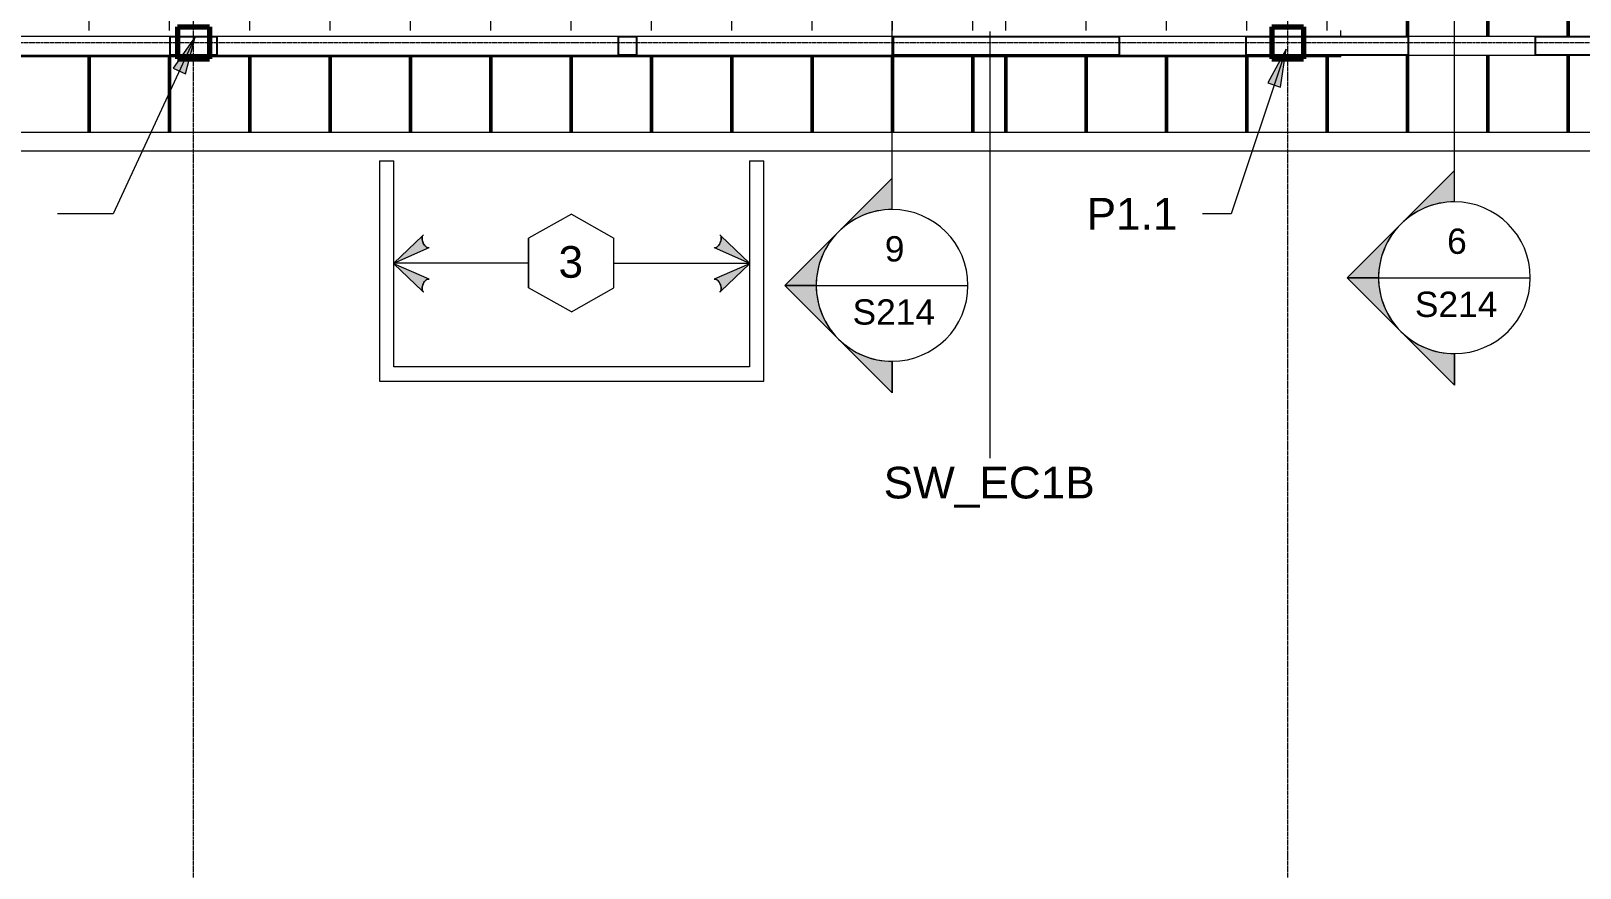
# Model space of a CAD drawing. Header units: inches. Extents: x -4036 to -1914, y 2 to 12338.
# Drawn here: x -3202.9 to -2740, y 11035.9 to 11286 of the extents above; entities that cross this region are included whole.
import ezdxf

# ---------------------------------------------------------------- set-up
doc = ezdxf.new("R2010")
doc.units = ezdxf.units.IN
doc.header["$MEASUREMENT"] = 0
doc.linetypes.add('Línea de rejilla', pattern=[0.875, 0.5, -0.125, 0.125, -0.125])
for name, color, linetype, lineweight in [('A-ANNO-NOTE', 131, 'Continuous', 9), ('A-DETL-GENF', 92, 'Continuous', 9), ('A-WALL', 113, 'Continuous', 9), ('A-WALL-IDEN', 211, 'Continuous', 9), ('G-ANNO-SYMB', 111, 'Continuous', 9), ('G-ANNO-TEXT', 231, 'Continuous', 9), ('I-WALL', 2, 'Continuous', 9), ('S-BEAM', 12, 'Continuous', 9), ('S-BEAM-ANLY', 10, 'Continuous', 50), ('S-COLS', 52, 'Continuous', 9), ('S-COLS-SYMB', 171, 'Continuous', 70), ('S-GRID', 1, 'Continuous', 9)]:
    doc.layers.add(name, color=color, linetype=linetype, lineweight=lineweight)
doc.styles.add('Arial', font='arial.ttf', dxfattribs={"height": 9.448819})
doc.styles.add('Arial_2', font='arial.ttf', dxfattribs={"height": 7.559055})

# ---------------------------------------------------------------- blocks, each defined once
blk = doc.blocks.new('TRUSS - 22_-1469617-FRAMING PLAN - 2ND FLOOR')
at = {"layer": 'S-BEAM'}
for p, q in [((155.15, 0), (-183.8, 0)), ((183.8, 0), (160.65, 0))]:
    blk.add_line(p, q, dxfattribs=at)
blk = doc.blocks.new('TRUSS - 22_-V51-FRAMING PLAN - 2ND FLOOR')
at = {"layer": 'S-BEAM'}
for p, q in [((164.15, 0), (-192.8, 0)), ((192.8, 0), (169.65, 0))]:
    blk.add_line(p, q, dxfattribs=at)
blk = doc.blocks.new('TRUSS - 22_-V55-FRAMING PLAN - 2ND FLOOR')
at = {"layer": 'S-BEAM'}
for p, q in [((162.3125, 0), (-192.8, 0)), ((192.8, 0), (170.1875, 0))]:
    blk.add_line(p, q, dxfattribs=at)
blk = doc.blocks.new('Madera-Pilar - 235 x 235-1148042-FRAMING PLAN - 2ND FLOOR')
at = {"layer": 'S-COLS-SYMB'}
for p, q in [((-4.75, 4.75), (-4.75, -4.75)), ((-4.75, 4.75), (4.75, 4.75)), ((4.75, 4.75), (4.75, -4.75)), ((-4.75, -4.75), (4.75, -4.75))]:
    blk.add_line(p, q, dxfattribs=at)
blk = doc.blocks.new('TRUSS - 22_-V83-FRAMING PLAN - 2ND FLOOR')
at = {"layer": 'S-BEAM'}
for p, q in [((51.92, 0), (-192.8, 0)), ((56.37, 0), (53.48, 0)), ((162.31, 0), (57.94, 0)), ((192.8, 0), (170.19, 0))]:
    blk.add_line(p, q, dxfattribs=at)
blk = doc.blocks.new('TRUSS - 22_-V110-FRAMING PLAN - 2ND FLOOR')
at = {"layer": 'S-BEAM'}
for p, q in [((51.73, 0), (-192.8, 0)), ((56.46, 0), (53.39, 0)), ((162.31, 0), (58.13, 0)), ((192.8, 0), (170.19, 0))]:
    blk.add_line(p, q, dxfattribs=at)
blk = doc.blocks.new('TRUSSES - TRUSSES-1431472-FRAMING PLAN - 2ND FLOOR')
at = {"layer": 'A-DETL-GENF'}
h = blk.add_hatch(color=256, dxfattribs=at)
h.paths.add_polyline_path([(-44.56, 8.4), (-53.16, 0.23), (-42.8, 4.79), (-43.02, 4.81), (-43.24, 4.9), (-43.48, 5.06), (-43.93, 5.53), (-44.32, 6.17), (-44.59, 6.89), (-44.71, 7.59), (-44.65, 8.17)], flags=0)
h.paths.add_polyline_path([(-53.16, 0), (-44.56, -8.17), (-44.65, -7.95), (-44.7, -7.68), (-44.67, -7.02), (-44.48, -6.3), (-44.14, -5.61), (-43.71, -5.04), (-43.24, -4.68), (-43.02, -4.59), (-42.8, -4.56), (-42.62, -4.6), (-47.87, -2.31)], flags=0)
h = blk.add_hatch(color=256, dxfattribs=at)
h.paths.add_polyline_path([(44.56, 8.4), (44.65, 8.17), (44.7, 7.9), (44.67, 7.25), (44.48, 6.53), (44.14, 5.84), (43.71, 5.27), (43.24, 4.9), (43.02, 4.81), (42.8, 4.79), (42.62, 4.83), (53.16, 0.23)], flags=0)
h.paths.add_polyline_path([(53.16, 0), (42.8, -4.56), (43.02, -4.59), (43.24, -4.68), (43.48, -4.83), (43.93, -5.31), (44.32, -5.95), (44.59, -6.66), (44.71, -7.36), (44.65, -7.95), (44.56, -8.17)], flags=0)
for p, q in [((0, 14.61), (-12.61, 7.43)), ((0, 14.61), (12.85, 7.43)), ((-44.56, 8.4), (-53.16, 0.23)), ((-53.16, 0.23), (-42.62, 4.83)), ((-44.56, 8.4), (-44.29, 8.66)), ((-12.61, 7.43), (-12.61, -7.43)), ((12.85, -7.43), (12.85, 7.43)), ((12.85, 7.43), (12.85, -7.43)), ((42.62, 4.83), (53.16, 0.23)), ((44.56, 8.4), (44.29, 8.66)), ((53.16, 0.23), (44.56, 8.4)), ((-53.16, 0), (-44.56, -8.17)), ((-42.62, -4.6), (-53.16, 0)), ((-12.61, 0), (-53.16, 0)), ((12.85, 0), (53.16, 0)), ((53.16, 0), (42.62, -4.6)), ((44.56, -8.17), (53.16, 0)), ((-44.56, -8.17), (-44.29, -8.43)), ((0, -14.56), (-12.61, -7.43)), ((0, -14.56), (12.85, -7.43)), ((44.56, -8.17), (44.29, -8.43))]:
    blk.add_line(p, q, dxfattribs=at)
for centre, major_axis, start_param, end_param in [((-43.45, 6.74), (-0.84, 1.91), 0.527907, 1.031328), ((-43.45, 6.74), (-0.84, 1.91), 1.058732, 1.553534), ((-43.45, 6.74), (-0.84, 1.91), 0, 0.515859), ((-43.45, 6.74), (-0.84, 1.91), 1.586991, 2.08013), ((-43.45, 6.74), (-0.84, 1.91), 2.111632, 2.609761), ((-43.45, 6.74), (-0.84, 1.91), 2.630892, 3.141593), ((43.45, 6.74), (0.84, 1.91), 3.141593, 3.652293), ((43.45, 6.74), (0.84, 1.91), 3.673425, 4.171554), ((43.45, 6.74), (0.84, 1.91), 4.203055, 4.696194), ((43.45, 6.74), (0.84, 1.91), 5.767326, 6.283185), ((43.45, 6.74), (0.84, 1.91), 4.729651, 5.224453), ((43.45, 6.74), (0.84, 1.91), 5.251857, 5.755279), ((-43.45, -6.52), (0.84, 1.91), 0, 0.5107), ((43.45, -6.52), (-0.84, 1.91), 5.772485, 6.283185), ((-43.45, -6.52), (0.84, 1.91), 2.110265, 2.613686), ((-43.45, -6.52), (0.84, 1.91), 1.588058, 2.082861), ((-43.45, -6.52), (0.84, 1.91), 2.625734, 3.141593), ((-43.45, -6.52), (0.84, 1.91), 1.061463, 1.554602), ((-43.45, -6.52), (0.84, 1.91), 0.531832, 1.029961), ((43.45, -6.52), (-0.84, 1.91), 5.253224, 5.751353), ((43.45, -6.52), (-0.84, 1.91), 4.728584, 5.221723), ((43.45, -6.52), (-0.84, 1.91), 3.141593, 3.657452), ((43.45, -6.52), (-0.84, 1.91), 4.200325, 4.695127), ((43.45, -6.52), (-0.84, 1.91), 3.669499, 4.172921)]:
    blk.add_ellipse(centre, major_axis=major_axis, ratio=0.493649, start_param=start_param, end_param=end_param, dxfattribs=at)
for points, knots in [([(-42.62, 4.83), (-42.68, 4.81), (-42.8, 4.78), (-43.01, 4.8), (-43.24, 4.89), (-43.55, 5.1), (-43.94, 5.5), (-44.34, 6.16), (-44.64, 6.96), (-44.74, 7.64), (-44.68, 8.12), (-44.61, 8.31), (-44.56, 8.4)], [0, 0, 0, 0, 0.066667, 0.133333, 0.2, 0.266667, 0.4, 0.533333, 0.666667, 0.833333, 0.916667, 1, 1, 1, 1]), ([(44.56, 8.4), (44.6, 8.33), (44.66, 8.18), (44.73, 7.82), (44.7, 7.26), (44.5, 6.52), (44.17, 5.84), (43.77, 5.3), (43.36, 4.94), (43.02, 4.79), (42.78, 4.78), (42.67, 4.81), (42.62, 4.83)], [0, 0, 0, 0, 0.066667, 0.133333, 0.266667, 0.4, 0.533333, 0.65, 0.766667, 0.883333, 0.941667, 1, 1, 1, 1]), ([(-44.56, -8.17), (-44.6, -8.1), (-44.66, -7.96), (-44.73, -7.59), (-44.7, -7.03), (-44.5, -6.3), (-44.17, -5.62), (-43.77, -5.08), (-43.36, -4.71), (-43.02, -4.57), (-42.78, -4.55), (-42.67, -4.58), (-42.62, -4.6)], [0, 0, 0, 0, 0.066667, 0.133333, 0.266667, 0.4, 0.533333, 0.65, 0.766667, 0.883333, 0.941667, 1, 1, 1, 1]), ([(42.62, -4.6), (42.68, -4.58), (42.8, -4.55), (43.01, -4.57), (43.24, -4.67), (43.55, -4.87), (43.94, -5.28), (44.34, -5.93), (44.64, -6.73), (44.74, -7.41), (44.68, -7.9), (44.61, -8.09), (44.56, -8.17)], [0, 0, 0, 0, 0.066667, 0.133333, 0.2, 0.266667, 0.4, 0.533333, 0.666667, 0.833333, 0.916667, 1, 1, 1, 1])]:
    blk.add_open_spline(points, degree=3, knots=knots, dxfattribs=at)
blk = doc.blocks.new('Vista de diseño - Extremo inicial de sección - Rellenado-1561-FRAMING PLAN - 2ND FLOOR')
at = {"layer": 'G-ANNO-SYMB'}
h = blk.add_hatch(color=256, dxfattribs=at)
edge = h.paths.add_edge_path(flags=0)
edge.add_line((-0.2362, 0.3341), (-0.2362, 0.2362))
edge.add_arc((-0.2362, 0), 0.2362, 90, 135)
edge.add_line((-0.4033, 0.167), (-0.2362, 0.3341))
h = blk.add_hatch(color=256, dxfattribs=at)
edge = h.paths.add_edge_path(flags=0)
edge.add_line((-0.2362, 0.3341), (-0.0692, 0.167))
edge.add_arc((-0.2362, 0), 0.2362, 45, 90)
edge.add_line((-0.2362, 0.2362), (-0.2362, 0.3341))
h = blk.add_hatch(color=256, dxfattribs=at)
edge = h.paths.add_edge_path(flags=0)
edge.add_line((-0.5703, 0), (-0.4033, 0.167))
edge.add_arc((-0.2362, 0), 0.2362, 135, 180)
edge.add_line((-0.4724, 0), (-0.5703, 0))
h = blk.add_hatch(color=256, dxfattribs=at)
edge = h.paths.add_edge_path(flags=0)
edge.add_line((0.0978, 0), (0, 0))
edge.add_arc((-0.2362, 0), 0.2362, 360, 405)
edge.add_line((-0.0692, 0.167), (0.0978, 0))
for p, q in [((-0.2362, 0.3341), (-0.5703, 0)), ((-0.2362, 0.3341), (-0.4033, 0.167)), ((-0.2362, 0.3341), (0.0978, 0)), ((-0.2362, 0.2362), (-0.2362, 0.3341)), ((-0.2362, 0.3341), (-0.2362, 0.2362)), ((-0.0692, 0.167), (-0.2362, 0.3341)), ((-0.4033, 0.167), (-0.5703, 0)), ((0.0978, 0), (-0.0692, 0.167)), ((-0.5703, 0), (-0.4724, 0)), ((0, 0), (0.0978, 0)), ((-0.4724, 0), (-0.5703, 0)), ((0, 0), (0.0978, 0))]:
    blk.add_line(p, q, dxfattribs=at)
for start, end in [(360, 180), (90, 135), (45, 90), (135, 180), (360, 45), (180, 360)]:
    blk.add_arc((-0.2362, 0), 0.2362, start, end, dxfattribs=at)

msp = doc.modelspace()

# ---------------------------------------------------------------- hatches: boundary and pattern name
at = {"layer": 'G-ANNO-TEXT'}
for points in [[(-3153.77, 11284.28), (-3160.35, 11274.83), (-3156.73, 11273.15)], [(-2827.83, 11280.56), (-2833.31, 11270.44), (-2829.52, 11269.17)]]:
    msp.add_hatch(color=50, dxfattribs=at).paths.add_polyline_path(points, flags=0)

# ---------------------------------------------------------------- linework, layer by layer
at = {"layer": 'A-WALL'}
for p, q in [((-3098.72, 11247.2), (-3098.72, 11181.39)), ((-3098.72, 11247.2), (-3094.47, 11247.2)), ((-3094.47, 11185.64), (-3094.47, 11247.2)), ((-2988.15, 11247.2), (-2988.15, 11185.64)), ((-2988.15, 11247.2), (-2983.9, 11247.2)), ((-2983.9, 11181.39), (-2983.9, 11247.2)), ((-2988.15, 11185.64), (-3094.47, 11185.64)), ((-3098.72, 11181.39), (-2983.9, 11181.39))]:
    msp.add_line(p, q, dxfattribs=at)
at = {"layer": 'A-WALL-IDEN'}
msp.add_line((-2916.32, 11285.83), (-2916.32, 11158.31), dxfattribs=at)
at = {"layer": 'G-ANNO-SYMB'}
for p, q in [((-2777.5, 11234.93), (-2777.5, 11319.8)), ((-2945.54, 11232.64), (-2945.54, 11317.51)), ((-2800.18, 11212.25), (-2754.83, 11212.25)), ((-2968.22, 11209.97), (-2922.86, 11209.97))]:
    msp.add_line(p, q, dxfattribs=at)
at = {"layer": 'G-ANNO-TEXT', "color": 50}
for p, q in [((-3153.77, 11284.28), (-3178.32, 11231.36)), ((-3153.77, 11284.28), (-3160.35, 11274.83)), ((-3156.73, 11273.15), (-3153.77, 11284.28)), ((-2827.83, 11280.56), (-2844.24, 11231.36)), ((-2827.83, 11280.56), (-2833.31, 11270.44)), ((-2829.52, 11269.17), (-2827.83, 11280.56)), ((-3160.35, 11274.83), (-3156.73, 11273.15)), ((-2833.31, 11270.44), (-2829.52, 11269.17)), ((-3178.32, 11231.36), (-3194.97, 11231.36)), ((-2844.24, 11231.36), (-2852.75, 11231.36))]:
    msp.add_line(p, q, dxfattribs=at)
at = {"layer": 'I-WALL'}
for p, q in [((-3161.32, 11284.29), (-3281.32, 11284.29)), ((-3027.32, 11284.29), (-3147.32, 11284.29)), ((-2945.12, 11284.29), (-3021.92, 11284.29)), ((-2839.71, 11284.29), (-2877.74, 11284.29)), ((-2753.31, 11284.29), (-2791.34, 11284.29)), ((-3281.32, 11278.79), (-3161.32, 11278.79)), ((-3147.32, 11278.79), (-3027.32, 11278.79)), ((-3021.92, 11278.79), (-2945.12, 11278.79)), ((-2877.74, 11278.79), (-2839.71, 11278.79)), ((-2791.34, 11278.79), (-2753.31, 11278.79)), ((-2076.17, 11255.64), (-3403.17, 11255.64)), ((-3403.8, 11250.14), (-2070.67, 11250.14))]:
    msp.add_line(p, q, dxfattribs=at)
at = {"layer": 'I-WALL', "lineweight": 25}
for p, q in [((-3161.32, 11278.79), (-3161.32, 11284.29)), ((-3161.32, 11284.29), (-3147.32, 11284.29)), ((-3147.32, 11284.29), (-3147.32, 11278.79)), ((-3027.32, 11278.79), (-3027.32, 11284.29)), ((-3027.32, 11284.29), (-3021.92, 11284.29)), ((-3021.92, 11284.29), (-3021.92, 11278.79)), ((-2945.12, 11278.79), (-2945.12, 11284.29)), ((-2945.12, 11284.29), (-2877.74, 11284.29)), ((-2877.74, 11284.29), (-2877.74, 11278.79)), ((-2839.71, 11278.79), (-2839.71, 11284.29)), ((-2839.71, 11284.29), (-2791.34, 11284.29)), ((-2791.34, 11284.29), (-2791.34, 11278.79)), ((-2753.31, 11278.79), (-2753.31, 11284.29)), ((-2753.31, 11284.29), (-2637.74, 11284.29)), ((-3147.32, 11278.79), (-3161.32, 11278.79)), ((-3021.92, 11278.79), (-3027.32, 11278.79)), ((-2877.74, 11278.79), (-2945.12, 11278.79)), ((-2791.34, 11278.79), (-2839.71, 11278.79)), ((-2637.74, 11278.79), (-2753.31, 11278.79))]:
    msp.add_line(p, q, dxfattribs=at)
at = {"layer": 'S-BEAM'}
for p, q in [((-2811.43, 11284.29), (-2811.43, 11286.13)), ((-2811.43, 11278.25), (-3403.8, 11278.25)), ((-2811.43, 11278.25), (-2811.43, 11278.79))]:
    msp.add_line(p, q, dxfattribs=at)
at = {"layer": 'S-BEAM-ANLY', "color": 7}
for p, q in [((-2791.52, 11611.24), (-2791.52, 11285.64)), ((-2767.52, 11593.24), (-2767.52, 11285.64)), ((-2743.52, 11593.24), (-2743.52, 11285.64)), ((-2791.52, 11285.64), (-2791.52, 11284.29)), ((-2767.52, 11285.64), (-2767.52, 11284.29)), ((-2743.52, 11285.64), (-2743.52, 11284.29)), ((-3185.44, 11278.25), (-3185.44, 11255.64)), ((-3161.44, 11278.25), (-3161.44, 11255.64)), ((-3137.44, 11278.25), (-3137.44, 11255.64)), ((-3113.44, 11278.25), (-3113.44, 11255.64)), ((-3089.44, 11278.25), (-3089.44, 11255.64)), ((-3065.44, 11278.25), (-3065.44, 11255.64)), ((-3041.44, 11278.25), (-3041.44, 11255.64)), ((-3017.44, 11278.25), (-3017.44, 11255.64)), ((-2993.44, 11278.25), (-2993.44, 11255.64)), ((-2969.44, 11278.25), (-2969.44, 11255.64)), ((-2945.44, 11278.25), (-2945.44, 11255.64)), ((-2921.44, 11278.25), (-2921.44, 11255.64)), ((-2911.52, 11278.25), (-2911.52, 11255.64)), ((-2887.52, 11278.25), (-2887.52, 11255.64)), ((-2863.52, 11278.25), (-2863.52, 11255.64)), ((-2839.52, 11278.25), (-2839.52, 11255.64)), ((-2815.52, 11278.25), (-2815.52, 11255.64)), ((-2791.52, 11278.79), (-2791.52, 11255.64)), ((-2767.52, 11278.79), (-2767.52, 11255.64)), ((-2743.52, 11278.79), (-2743.52, 11255.64))]:
    msp.add_line(p, q, dxfattribs=at)
at = {"layer": 'S-GRID', "linetype": 'Línea de rejilla'}
for p, q in [((-3154.32, 9786.33), (-3154.32, 12288.56)), ((-2827.32, 9786.33), (-2827.32, 12288.56)), ((-1959.43, 11282.44), (-3987.13, 11282.44))]:
    msp.add_line(p, q, dxfattribs=at)

# ---------------------------------------------------------------- block references
at = {"layer": 'A-DETL-GENF', "rotation": 180}
msp.add_blockref('TRUSSES - TRUSSES-1431472-FRAMING PLAN - 2ND FLOOR', (-3041.31, 11216.65), dxfattribs=at)
at = {"layer": 'G-ANNO-SYMB', "xscale": 95.99999999999994, "yscale": 95.99999999999994, "zscale": 95.99999999999994, "rotation": 90}
for p in [(-2777.5, 11234.93), (-2945.54, 11232.64)]:
    msp.add_blockref('Vista de diseño - Extremo inicial de sección - Rellenado-1561-FRAMING PLAN - 2ND FLOOR', p, dxfattribs=at)
at = {"layer": 'S-BEAM'}
for name, p, rotation in [('TRUSS - 22_-V55-FRAMING PLAN - 2ND FLOOR', (-3185.44, 11448.44), 270), ('TRUSS - 22_-V55-FRAMING PLAN - 2ND FLOOR', (-3161.44, 11448.44), 270), ('TRUSS - 22_-V55-FRAMING PLAN - 2ND FLOOR', (-3137.44, 11448.44), 270), ('TRUSS - 22_-V55-FRAMING PLAN - 2ND FLOOR', (-3113.44, 11448.44), 270), ('TRUSS - 22_-V55-FRAMING PLAN - 2ND FLOOR', (-3089.44, 11448.44), 270), ('TRUSS - 22_-V55-FRAMING PLAN - 2ND FLOOR', (-3065.44, 11448.44), 270), ('TRUSS - 22_-V55-FRAMING PLAN - 2ND FLOOR', (-3041.44, 11448.44), 270), ('TRUSS - 22_-V55-FRAMING PLAN - 2ND FLOOR', (-3017.44, 11448.44), 270), ('TRUSS - 22_-V55-FRAMING PLAN - 2ND FLOOR', (-2993.44, 11448.44), 270), ('TRUSS - 22_-V55-FRAMING PLAN - 2ND FLOOR', (-2969.44, 11448.44), 270), ('TRUSS - 22_-V55-FRAMING PLAN - 2ND FLOOR', (-2945.44, 11448.44), 270), ('TRUSS - 22_-V110-FRAMING PLAN - 2ND FLOOR', (-2921.44, 11448.44), 270), ('TRUSS - 22_-V83-FRAMING PLAN - 2ND FLOOR', (-2911.52, 11448.44), 270.0000000000003), ('TRUSS - 22_-V55-FRAMING PLAN - 2ND FLOOR', (-2887.52, 11448.44), 270.0000000000003), ('TRUSS - 22_-V55-FRAMING PLAN - 2ND FLOOR', (-2863.52, 11448.44), 270.0000000000003), ('TRUSS - 22_-V55-FRAMING PLAN - 2ND FLOOR', (-2839.52, 11448.44), 270.0000000000003), ('TRUSS - 22_-V55-FRAMING PLAN - 2ND FLOOR', (-2815.52, 11448.44), 270.0000000000003), ('TRUSS - 22_-V51-FRAMING PLAN - 2ND FLOOR', (-2791.52, 11448.44), 270.0000000000003), ('TRUSS - 22_-1469617-FRAMING PLAN - 2ND FLOOR', (-2767.52, 11439.44), 270.0000000000003), ('TRUSS - 22_-1469617-FRAMING PLAN - 2ND FLOOR', (-2743.52, 11439.44), 270.0000000000003)]:
    msp.add_blockref(name, p, dxfattribs=dict(at, rotation=rotation))
at = {"layer": 'S-COLS'}
for p in [(-3154.32, 11282.44), (-2827.32, 11282.44)]:
    msp.add_blockref('Madera-Pilar - 235 x 235-1148042-FRAMING PLAN - 2ND FLOOR', p, dxfattribs=at)

# ---------------------------------------------------------------- texts
at = {"layer": 'A-ANNO-NOTE', "insert": (-3045.23, 11221.7), "char_height": 9.45, "width": 8.787, "attachment_point": 1, "style": 'Arial'}
msp.add_mtext('3', dxfattribs=at)
at = {"layer": 'A-WALL-IDEN', "insert": (-2948.07, 11155.76), "char_height": 9.449, "width": 76.659, "attachment_point": 1, "style": 'Arial'}
msp.add_mtext('SW_EC1B', dxfattribs=at)
at = {"layer": 'G-ANNO-SYMB', "attachment_point": 1, "style": 'Arial_2'}
for s, insert, char_height, width in [('6', (-2779.69, 11226.95), 7.56, 7.272), ('9', (-2947.72, 11224.67), 7.56, 7.272), ('S214', (-2789.32, 11208.1), 7.559, 30.603), ('S214', (-2957.36, 11205.81), 7.559, 30.603)]:
    msp.add_mtext(s, dxfattribs=dict(at, insert=insert, char_height=char_height, width=width))
at = {"layer": 'G-ANNO-TEXT', "color": 7, "insert": (-2887.42, 11236.08), "char_height": 9.449, "width": 32.724, "attachment_point": 1, "style": 'Arial'}
msp.add_mtext('P1.1', dxfattribs=at)

doc.saveas('drawing.dxf')
